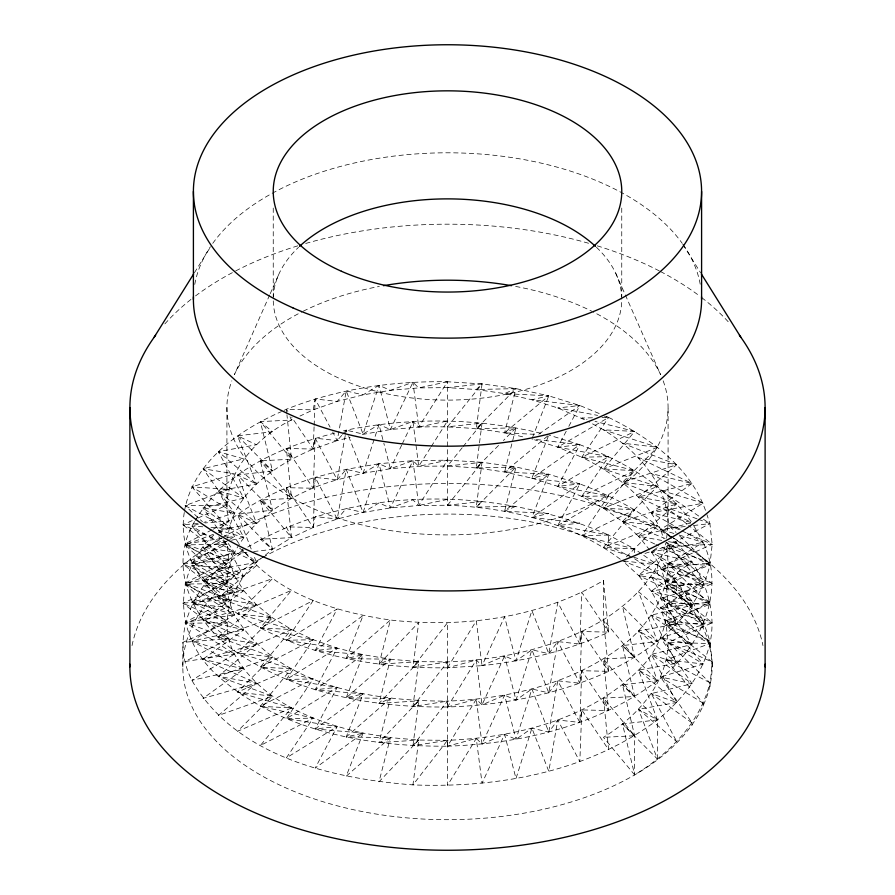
<?xml version="1.0" encoding="UTF-8"?>
<svg xmlns="http://www.w3.org/2000/svg" width="895" height="895" viewBox="0 0 895 895"><rect width="100%" height="100%" fill="white"/><g stroke="black" fill="none" stroke-linecap="round" stroke-linejoin="round"><path stroke-width="0.67" stroke-dasharray="4.47 3.36" d="M620.257 559.196C570.932 522.098 508.248 507.678 447.5 505.227L447.5 381.762C392.726 380.901 337.404 388.788 286.378 409.261L282.663 411.029M213.782 535.076C170.878 574.624 175.006 638.761 218.279 676.318C280.303 731.215 367.028 746.81 447.5 746.184L447.5 740.333C515.878 737.435 588.552 719.647 638.527 670.12C670.087 639.791 678.13 587.948 651.291 551.991L658.082 547.102M194.629 521.528C165.441 568.672 195.569 625.471 237.522 652.914C298.706 694.52 374.658 707.833 447.5 706.983L447.5 701.132C509.177 698.704 572.733 683.679 622.495 645.586C652.701 622.159 675.971 582.958 665.332 543.903M184.28 512.477C175.912 563.738 218.794 605.714 260.344 627.921C317.658 658.038 383.273 668.71 447.5 667.782L447.5 661.92C501.715 659.917 556.556 647.812 603.476 619.72C632.027 601.787 658.183 576.022 666.193 542.213L709.914 565.137C697.552 615.536 653.26 649.792 608.622 671.328C558.189 694.542 502.789 705.271 447.5 706.983L476.285 660.018L482.047 665.656C525.622 660.969 568.717 650.497 608.622 632.127L603.465 580.519C539.83 618.098 463.028 628.223 390.41 620.011C336.028 612.169 277.036 594.593 242.288 549.15M632.172 557.574L608.622 545.648L608.622 535.031C496.58 486.019 354.845 484.229 247.792 547.046M634.656 552.707L634.656 549.027L608.622 535.031L557.786 525.555L579.837 483.904C613.232 496.613 645.966 513.238 671.653 538.521M260.344 558.827A264.674 152.81 0 0 0 260.344 774.936A264.674 152.81 0 0 0 634.656 774.936C673.846 752.281 711.324 714.948 712.174 666.876C711.67 628.682 686.823 596.048 657.478 573.852L657.478 564.868L642.644 554.576M676.709 590.476L676.709 582.309L657.478 564.868L631.132 556.366M692.025 608.399L692.025 601.048L676.709 582.309L622.495 560.773M703.157 627.328L703.157 620.794L692.025 601.048L638.527 575.44L624.497 562.608M709.914 646.94L709.914 641.223L703.157 620.794L651.291 591.192L638.527 575.44L676.721 543.108C702.105 569.388 717.935 606.844 709.914 643.539C702.53 674.528 681.833 700.203 657.478 719.882C588.082 771.982 498.079 788.238 412.953 784.893C331.9 778.65 235.307 756.454 191.843 680.289C166.559 631.255 199.742 575.161 243.227 549.888M314.089 426.792L313.228 449.055C275.145 465.098 232.644 493.145 227.71 537.783M314.145 425.405L315.163 398.969L337.214 401.419L363.09 394.863L390.41 390.332L418.715 387.893L447.5 387.625L476.297 389.526L504.59 393.599L531.921 399.763L557.798 407.952L586.605 420.65M666.63 538.186L668.084 524.772L668.084 407.549M709.914 686.823L712.174 661.976L709.914 641.223L660.566 607.783L651.291 591.192L692.025 561.847L655.946 544.574M184.448 511.112C193.298 462.178 238.641 430.35 281.422 411.611M238.719 543.399C205.212 494.387 249.392 438.315 295.149 418.323M345.246 435.518L337.214 479.821C280.784 494.913 202.628 546.722 234.434 614.899C276.935 686.141 371.347 701.143 447.5 701.132L412.953 745.692L447.5 740.333L412.953 784.893L418.703 740.053L447.5 740.333M345.481 434.176L346.22 430.148C410.771 417.059 478.232 417.842 542.236 433.605M670.892 536.385L709.914 562.821L666.193 585.744L712.174 622.775L668.084 642.375C667.491 683.646 636.793 716.783 603.476 737.335L634.656 774.936C668.833 753.679 700.259 723.093 709.914 682.74L668.084 642.375L666.193 624.945L660.566 607.783L703.157 581.593L651.291 551.991L703.157 542.392C726.908 592.456 699.331 650.005 657.478 680.681C597.636 726.035 521.393 743.633 447.5 746.184L476.285 699.219L482.047 704.857L504.59 695.158L516.001 700.147L531.91 688.982L548.78 692.898L557.786 680.804L579.837 683.243L581.784 670.724L608.622 671.328L603.476 619.72L603.465 580.519M532.413 437.7L548.792 395.847L579.837 405.502L599.863 413.803M548.288 436.324L531.91 478.176L504.59 472.001L476.297 467.928L447.5 466.026L418.715 466.295L390.41 468.734L363.09 473.265L337.214 479.821L315.163 477.371C279.934 488.58 245.7 504.802 218.29 530.041L219.622 532.48M269.675 294.947L234.434 374.591A220.584 127.347 0 0 1 302.062 311.807M270.234 293.683L279.184 273.456M401.687 445.095L390.41 468.734L378.999 463.744L346.22 469.349L315.163 477.371L313.216 488.256L286.378 487.663L291.524 537.626L272.505 549.34L265.021 555.415M402.28 443.853L412.953 421.455L418.715 427.094C454.526 425.807 490.617 428.649 525.41 437.498M566.222 431.233L557.798 447.153L534.505 439.792M568.817 426.333L579.837 405.502L531.921 399.763L548.792 395.847L504.59 432.8L537.738 434.489M195.323 520.398C224.679 470.904 281.791 446.359 335.412 432.945M447.5 667.782L476.285 620.817L482.047 665.656L447.5 667.782L476.285 660.018L482.047 704.857L504.59 655.957L516.001 660.946L531.91 649.781L548.78 653.697L557.786 641.592L579.837 644.042L581.772 631.523L608.622 632.127L603.476 619.72L634.644 657.333L603.476 658.933L608.622 710.529L581.784 709.925L579.837 722.444L557.786 720.005L548.78 732.099L531.91 728.183L516.001 739.348L504.59 734.359L482.047 744.058L476.285 738.42L447.5 746.184M194.416 272.74L210.549 246.886M691.175 521.606C664.079 484.161 622.383 460.634 579.837 444.703L531.91 478.176L557.786 486.354L608.622 495.83L557.786 525.555L579.837 523.105L531.91 517.377L579.837 483.904L548.792 474.249L504.59 472.001L516.001 427.81L504.59 432.8L516.012 388.609L504.59 393.599L548.792 395.847L516.012 388.609L482.047 383.888L447.5 381.762L418.715 427.094L390.41 429.533L359.208 435.048M430.517 447.701L418.715 466.295L412.953 460.656L378.999 463.744L363.09 473.265L346.22 469.349L337.214 479.821L315.163 438.17L337.214 440.62L350.146 437.342M431.256 446.538L447.5 420.963L418.715 427.094L412.953 382.254L390.41 390.332L378.999 385.342L363.09 394.863L346.22 390.947L337.214 401.419L313.228 409.854L299.97 416.063M263.958 556.287C234.143 577.767 216.445 619.586 234.434 654.1C259.975 700.83 313.753 721.929 363.09 733.083L346.208 776.2L390.41 737.625L346.208 736.999L363.09 693.882L315.163 689.776L337.202 648.125L313.216 639.69L286.378 679.484L337.214 687.326L315.163 728.977L363.09 733.083L390.41 737.625L378.999 742.615L418.703 700.852L412.953 745.692L418.703 740.053L390.41 737.625L378.999 781.816L418.703 740.053L378.999 742.615L390.41 698.424L346.208 697.798L363.09 654.681L337.202 648.125L286.378 640.283L337.202 608.924L315.163 650.575L363.09 654.681L390.41 659.223L378.999 703.414L418.703 700.852L412.953 706.491L418.703 661.651L390.41 659.223L346.208 658.597L390.41 620.011L378.988 664.213L418.703 661.651L447.5 661.92L412.953 706.491L447.5 701.132M462.189 447.78L447.5 466.026L482.047 462.29L516.001 467.011L548.792 474.249L531.91 517.377L548.792 513.45L504.59 511.202L516.001 467.011L476.297 467.928L482.047 423.089L447.5 426.825L482.047 383.888L447.5 387.625M463.051 446.706L482.047 423.089L476.297 428.727L516.001 427.81L503.415 440.53M253.665 551.544L272.505 549.34L260.344 539.226L291.524 537.626L313.216 527.457L337.214 519.022L363.09 512.477L390.41 507.935L418.715 505.496L447.5 505.227L482.047 462.29L447.5 460.164L412.953 460.656L390.41 468.734L383.843 443.293M341.711 435.384L337.214 440.62L313.228 449.055L286.378 448.462L291.524 498.425L260.344 500.025L272.505 549.34L237.522 514.233L272.505 510.139L260.344 460.824L291.524 459.224L286.948 414.81M342.617 434.332L346.22 430.148L363.09 434.064L378.999 424.543L390.41 429.533L412.953 421.455L418.715 466.295L447.5 460.164L418.715 505.496L412.953 499.857L390.41 507.935L378.999 502.945L363.09 512.477L346.22 508.55L337.214 519.022L315.163 516.572L313.216 527.457L286.378 526.864L291.524 537.626L260.344 500.025L272.505 510.139L237.522 475.032L272.505 470.927L260.356 421.623L291.535 420.023L289.812 416.432M498.571 445.419L476.297 467.928L482.047 462.29L476.297 507.129L516.001 506.212L504.59 511.202L548.792 474.249L531.91 478.176L579.837 483.904L557.786 486.354L579.837 444.703L548.792 435.048M626.388 556.869L657.478 525.667L603.476 508.226L581.784 496.423L557.786 486.354L608.622 456.629L557.798 447.153L608.622 417.428C649.859 437.756 691.712 467.895 706.535 513.406M547.74 435.932L504.59 472.001L516.001 467.011L476.297 507.129L482.047 501.491L447.5 505.227M538.756 434.187L579.837 405.502L557.798 407.952L597.636 415.381M228.516 540.132L191.843 562.686L243.708 590.655L256.473 604.785L272.505 617.818L291.524 629.521L313.216 639.69L260.344 667.122L313.216 678.891L286.378 718.685L337.214 726.527L315.163 768.178L363.09 733.083L346.208 736.999L390.41 698.424L378.999 703.414L418.703 661.651L412.953 667.29L418.703 622.45L378.988 664.213L390.41 659.223L346.208 697.798L363.09 693.882L315.163 728.977L337.214 726.527L286.378 757.897L313.216 718.092L260.344 706.323L291.524 668.722L237.522 652.914L272.505 617.818L218.279 597.905L256.473 565.584L202.975 580.799L256.473 604.785L218.279 637.106L272.505 657.019L237.522 692.115L291.524 707.923L260.344 745.535L313.216 718.092L286.378 718.685L337.214 687.326L315.163 689.776L363.09 654.681L346.208 658.597L363.079 615.48L315.163 650.575L337.202 648.125L286.378 679.484L313.216 678.891L260.344 706.323L291.524 707.923L237.522 731.316L272.505 696.221L218.279 676.318L256.473 643.986L202.975 620L243.708 590.655L234.434 575.698L228.807 560.18L226.916 544.373L218.76 536.821M229.702 539.405L234.434 536.497L227.587 537.526M211.802 529.896L185.086 543.903L234.434 575.698L191.843 601.887L243.708 629.856L202.975 659.201L256.473 683.187L218.29 715.519L272.505 696.221L237.522 692.115L291.524 668.722L260.344 667.122L291.524 629.521L237.522 613.713L272.505 578.617L218.279 597.905L256.473 604.785L202.975 620L243.708 629.856L191.843 641.088L243.708 669.057L202.975 698.402L256.473 683.187L218.279 676.318L272.505 657.019L237.522 652.914L291.524 629.521L260.344 627.921L291.524 590.32L237.522 613.713L272.505 617.818L218.279 637.106L256.473 643.986L202.975 659.201L243.708 669.057L191.843 680.289L234.434 654.1L185.086 622.305L228.807 599.381L182.826 563.973L226.916 544.373L182.826 524.772L196.687 518.608M213.021 529.258L228.807 520.979L205.123 522.926M197.94 518.048L226.916 505.172L226.916 407.549M182.826 666.876L182.826 642.375L226.916 622.775L185.086 584.043L228.807 567.766L191.843 526.059L198.5 524.022M213.379 534.315L185.086 544.842L226.916 583.574L182.826 603.174L228.807 638.582L185.086 661.506L234.434 654.1L191.843 641.088L234.434 614.899L185.086 583.104L228.807 560.18L182.826 524.772L198.153 523.508M218.525 532.402L228.807 528.565L191.843 486.858L234.434 473.847L202.975 468.745L234.434 513.048L203.825 522.4M644.982 553.446L676.721 543.108L672.671 539.439M447.5 706.983L476.285 699.219L482.047 744.058L504.59 695.158L516.001 739.348L531.91 688.982L548.78 732.099L557.786 680.804L579.837 722.444L581.784 670.724L608.622 710.529L603.476 698.134L634.656 696.534L622.495 645.586L657.478 641.48L638.527 591.718L676.709 624.05L638.527 630.919L657.478 680.681L622.495 684.787L634.656 735.735L634.656 774.936L622.495 723.988L657.478 719.882L657.478 759.9M343.512 430.842L346.22 430.148L348.2 435.227M690.694 522.993L638.527 536.239L622.495 521.572L603.476 508.226L634.656 470.625L581.784 457.222L557.798 447.153L579.837 444.703L531.91 438.975M226.055 541.564L202.975 547.147L234.434 591.45L191.843 604.461L228.807 606.967L191.843 565.26L234.434 552.249L227.979 543.164M231.492 540.244L243.708 537.291L218.29 490.84L256.473 483.96L237.522 435.831L272.505 431.726L260.356 421.623L291.524 459.224L286.378 448.462L313.216 488.256L315.163 438.17L313.228 449.055L291.748 417.215M447.5 381.762L418.715 387.893L412.953 382.254L390.41 429.533L378.999 385.342L363.09 434.064L346.22 390.947L337.214 440.62L332.671 432.039M447.5 499.376L418.715 505.496L412.953 460.656L390.41 507.935L378.999 463.744L363.09 512.477L346.22 469.349L337.214 519.022L315.163 477.371L313.216 527.457L286.378 487.663L291.524 498.425L260.344 460.824L272.505 470.927L237.522 435.831L256.473 444.759L218.29 451.639L243.708 498.09L202.975 507.946L222.34 535.21M227.833 538.119L218.29 530.041L256.473 523.172L237.522 475.032L256.473 483.96L218.29 451.639L243.708 458.889L202.975 468.745L243.708 498.09L218.29 490.84L256.473 523.172L237.522 514.233L251.35 549.362M447.5 661.92L412.953 667.29L447.5 622.719L447.5 785.385L476.285 738.42L482.047 783.259L504.59 734.359L516.001 778.549L531.91 728.183L548.78 771.3L557.786 720.005L579.837 761.645L581.784 709.925L608.622 749.73L603.476 698.134L634.656 735.735L603.476 737.335M222.094 538.354L185.086 543.903L228.807 560.18L182.826 563.973L226.916 583.574L185.086 584.043L228.807 606.967L185.086 623.244L226.916 622.775L182.826 603.174L228.807 599.381L185.086 583.104L234.434 575.698L191.843 562.686L243.708 551.454L202.975 580.799L243.708 590.655L191.843 601.887L234.434 614.899L185.086 622.305L228.807 638.582L182.826 642.375M246.942 552.338L237.522 553.434L256.473 562.373L253.397 554.564M685.234 526.495L660.566 529.381C644.971 496.02 614.071 473.097 581.784 457.222L608.622 417.428L606.128 416.388M693.457 525.533L709.914 523.62L712.174 544.373L709.914 565.137L666.193 581.414L703.157 624.766L660.566 637.777L692.025 683.702L651.291 693.569L676.709 741.653L676.709 743.286M592.524 417.786L581.784 418.021L587.075 419.363M601.921 417.573L608.622 417.428L604.505 416.656M608.622 535.031L581.784 535.624L608.622 495.83L581.784 496.423L608.622 456.629L581.784 457.222L634.656 431.424L594.996 421.377M226.916 505.172L185.086 505.641L202.438 521.707M226.916 544.373L185.086 544.842L228.807 567.766L191.843 565.26L234.434 591.45L202.975 586.348L243.708 576.492L223.638 539.819M286.814 413.423L286.378 409.261L313.228 409.854L315.163 398.969L330.076 427.15M641.502 553.781L634.656 549.027L603.476 547.427L634.656 509.826L581.784 496.423L634.656 470.625L603.476 469.025L634.656 431.424L603.476 429.824L587.814 421.299M202.796 526.797L191.843 526.059L234.434 552.249L202.975 547.147L243.708 576.492L218.29 569.242L256.473 562.373L239.502 547.997M211.007 527.356L228.807 528.565L185.086 505.641L228.807 489.364L191.843 486.858L234.434 513.048L202.975 507.946L243.708 537.291L218.29 530.041M623.849 560.93L657.478 564.868M661.718 540.412L638.527 536.239L676.721 503.907L622.495 482.371L657.478 447.265L603.476 429.824C636.793 450.364 667.491 483.513 668.084 524.772L676.049 532.469M668.531 541.632L676.721 543.108L670.265 540.546M676.709 582.309L638.527 575.44L692.025 561.847L651.291 551.991M690.671 522.322L651.291 512.79L692.025 483.445L638.527 457.837L676.721 464.706L638.527 497.038L690.783 522.053M692.025 601.048L651.291 591.192L703.157 581.593L660.566 568.582L703.157 542.392L693.334 524.973M634.656 549.027L581.784 535.624L634.656 509.826L603.476 508.226L657.478 486.466L603.476 469.025L657.478 447.265L622.495 443.17L676.721 464.706L622.495 482.371L657.478 486.466L622.495 521.572L665.097 538.488M673.879 533.454L660.566 529.381L663.598 538.622M679.193 535.076L703.157 542.392L685.067 532.066M703.157 620.794L660.566 607.783L709.914 602.022L660.566 568.582L709.914 562.821L666.193 546.543L709.914 523.62L706.96 514.681M629.823 555.94L603.476 547.427L657.478 525.667L622.495 521.572L676.721 503.907L638.527 497.038L692.025 483.445L651.291 473.589L703.157 503.191L660.566 529.381L669.74 535.602M697.048 518.832L666.193 507.342L687.584 524.559M698.335 519.301L709.914 523.62L700.729 517.399M709.914 641.223L666.193 624.945L709.914 602.022L666.193 585.744L712.174 583.574L666.193 546.543L712.174 544.373L688.647 525.421M668.084 524.772L680.681 530.377M681.934 530.936L712.174 544.373L668.084 563.973L709.914 604.338L666.193 620.615L703.157 663.967L660.566 676.978L692.025 722.903L692.025 725.353M712.174 666.876L712.174 661.976L668.084 642.375L709.914 643.539L668.084 603.174L712.174 583.574L668.084 563.973L709.914 565.137L677.045 533.42M654.704 543.981L638.527 536.239L649.591 549.888M709.914 682.74L666.193 659.816L709.914 643.539L666.193 620.615L703.157 624.766L660.566 598.576L703.157 585.565L666.193 542.213M712.174 661.976L666.193 624.945L712.174 622.775L668.084 603.174L709.914 604.338L666.193 581.414L703.157 585.565L660.566 559.375L692.025 605.3L651.291 615.167L676.709 663.251L638.527 670.12L657.478 719.882L638.527 709.321L657.478 759.083L622.495 723.988L634.656 735.735M680.234 529.314L651.291 512.79L703.157 503.191L660.566 490.18L699.577 516.616M703.157 703.168L660.566 676.978L692.025 683.702L651.291 654.368L692.025 644.501L660.566 598.576L692.025 605.3L651.291 575.966L676.709 624.05L651.291 615.167L692.025 644.501L660.566 637.777L703.157 663.967L666.193 659.816L703.157 703.168L703.157 706.435M634.656 558.827L657.478 573.852M692.025 722.903L651.291 693.569L676.709 702.452L651.291 654.368L676.709 663.251L638.527 630.919L657.478 641.48L622.495 606.385L634.644 657.333L622.495 645.586L657.478 680.681L638.527 670.12L676.709 702.452L638.527 709.321L676.709 741.653M657.478 719.882L622.495 684.787L634.656 696.534L603.476 658.933L608.622 671.328L581.772 631.523L579.837 683.243L557.786 641.592L548.78 692.898L531.91 649.781L516.001 700.147L504.59 655.957L482.047 665.656L504.59 616.756L516.001 660.946L531.91 610.58L548.78 653.697L557.786 602.391L579.837 644.042L581.772 592.322L608.622 632.127M286.378 409.261L287.91 411.532M682.974 244.536L700.584 272.74M615.816 273.456L624.766 293.683M625.325 294.947L660.566 374.591A220.584 127.347 0 0 0 592.938 311.807M348.703 436.491L363.09 473.265L378.999 424.543L383.496 441.951M621.756 208.065L621.756 296.726M273.243 208.065L273.243 296.726M194.752 284.431A254.09 146.69 0 0 1 210.437 246.696M212.753 243.362A254.09 146.69 0 0 1 447.5 152.799A254.09 146.69 0 0 1 682.247 243.362M683.03 244.469A254.09 146.69 0 0 1 700.248 284.431M596.473 247.311A174.256 100.609 0 0 1 560.471 376.101A174.256 100.609 0 0 1 334.529 376.101A174.256 100.609 0 0 1 298.527 247.311M164.87 323.889A317.613 183.374 0 0 1 193.242 297.655M195.524 295.921A317.613 183.374 0 0 1 234.501 271.532M235.687 270.916A317.613 183.374 0 0 1 297.767 245.834M305.698 243.474A317.613 183.374 0 0 1 589.302 243.474M597.233 245.834A317.613 183.374 0 0 1 659.313 270.916M660.499 271.532A317.613 183.374 0 0 1 699.476 295.921M701.758 297.655A317.613 183.374 0 0 1 730.13 323.889M663.161 380.822A220.584 127.347 0 0 1 447.5 534.908A220.584 127.347 0 0 1 231.839 380.822M303.271 311.192A220.584 127.347 0 0 1 379.346 286.434M515.654 286.434A220.584 127.347 0 0 1 591.729 311.192M262.694 557.495A264.674 152.81 0 0 1 608.622 545.648M132.035 645.586A317.613 183.374 0 0 1 221.703 537.929M222.922 537.213A317.613 183.374 0 0 1 672.078 537.213M673.297 537.929A317.613 183.374 0 0 1 762.965 645.586M482.047 383.888L476.297 428.727L516.012 388.609L476.297 389.526L482.047 383.888M313.216 600.489L286.378 640.283L313.216 639.69L260.344 627.921L313.216 600.489"/><path stroke-width="1.34" d="M154.063 337.381L193.678 273.915M701.322 273.915L740.937 337.381M765.113 407.549L765.113 666.876M701.59 191.44L701.59 299.501M193.409 191.44L193.409 299.501M129.887 407.549L129.887 666.876M701.546 296.76A254.09 146.69 0 0 1 447.5 446.191A254.09 146.69 0 0 1 193.454 296.76M299.512 246.371A174.256 100.609 0 0 1 595.488 246.371M739.393 335.278A317.613 183.374 0 0 1 447.5 590.924A317.613 183.374 0 0 1 155.607 335.278M383.474 285.684A220.584 127.347 0 0 1 511.526 285.684M765.08 664.213A317.613 183.374 0 0 1 447.5 850.25A317.613 183.374 0 0 1 129.92 664.213M292.822 307.824A254.09 146.69 0 0 0 699.409 210.594A254.09 146.69 0 0 0 350.269 55.915A254.09 146.69 0 0 0 292.822 307.824M341.42 271.263A174.256 100.609 0 0 0 620.269 204.575A174.256 100.609 0 0 0 380.811 98.495A174.256 100.609 0 0 0 341.42 271.263"/></g></svg>
